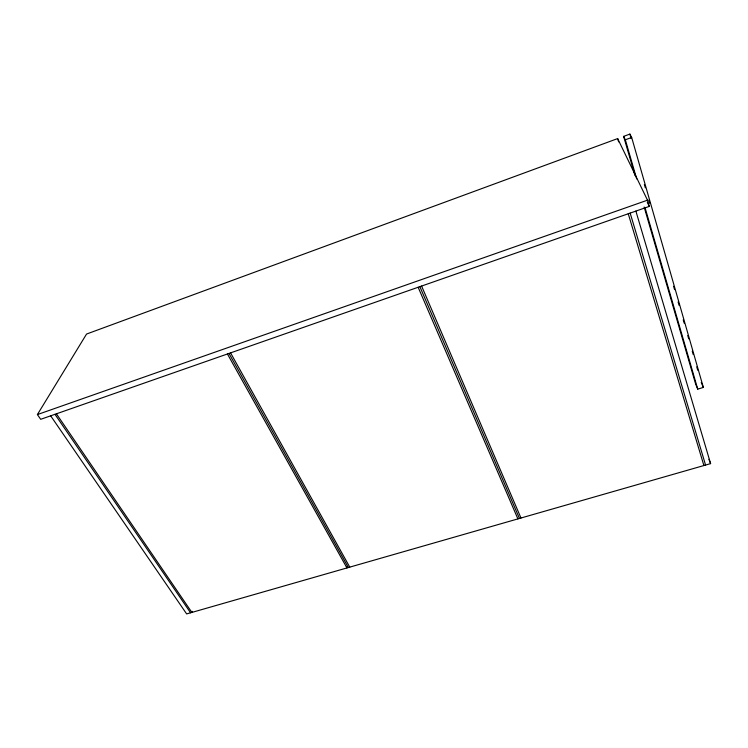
<?xml version="1.0" encoding="UTF-8"?>
<svg xmlns="http://www.w3.org/2000/svg" width="748" height="748" viewBox="0 0 748 748"><rect width="100%" height="100%" fill="white"/><g stroke="black" fill="none" stroke-linecap="round" stroke-linejoin="round"><path stroke-width="1.12" d="M347.063 566.9L346.95 567.938L227.429 353.982M192.18 611.368L191.871 612.425L56.409 413.812M37.4 414.57L86.544 334.057L617.652 138.586L647.497 200.174L649.292 206.401L40.691 419.31L37.4 414.57L647.497 200.174M635.033 175.64L623.617 136.388L629.891 134.079L631.667 137.464L703.354 387.427L697.744 389.128L695.677 384.201L644.159 207.037M623.617 136.388L625.328 139.792L631.667 137.464M635.884 211.095L710.6 463.62L186.654 613.921L50.677 415.823M54.978 414.317L190.572 612.799M229 353.439L348.362 567.536M230.571 352.888L349.774 567.124M647.291 202.25L649.292 206.401M419.871 286.662L519.449 518.457M418.151 287.269L517.906 518.897M701.241 382.499L703.354 387.427M421.601 286.063L520.982 518.018M708.908 459.309L710.6 463.62M703.522 464.555L703.896 465.546L628.255 213.76M630.162 213.096L705.57 465.06M617.652 138.586L618.633 141.905M625.328 139.792L636.698 178.922M645.141 208L697.744 389.128M629.891 134.079L631.181 138.558M644.355 184.438L645.318 187.795M648.853 200.099L649.816 203.456M673.602 286.269L674.565 289.626M678.099 301.93L679.062 305.287M683.242 319.835L684.205 323.192M687.749 335.506L688.712 338.863M692.246 351.167L693.209 354.524M696.743 366.838L697.706 370.195"/></g></svg>
